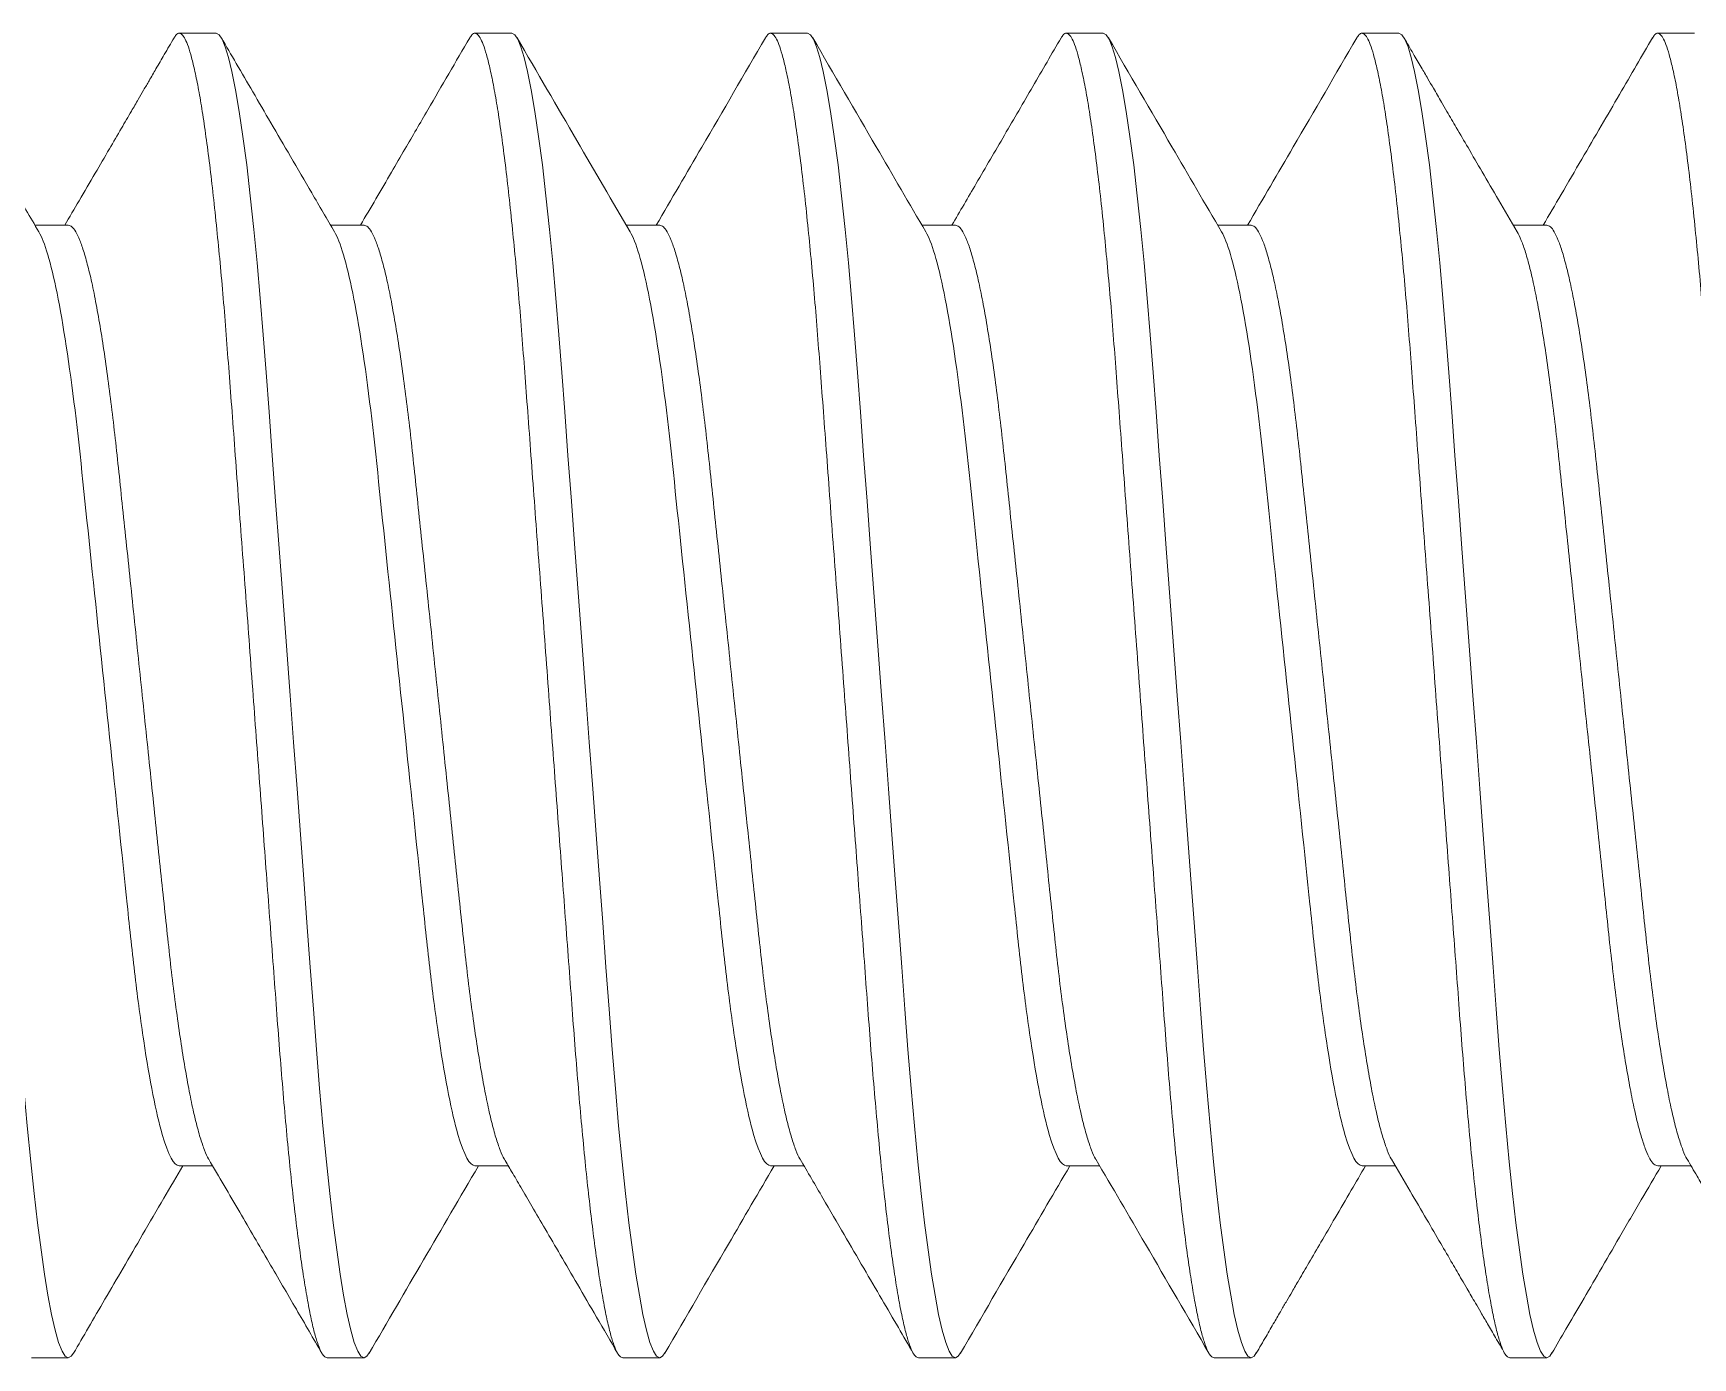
# Model space of a CAD drawing. Header units: inches. Extents: x -1 to 66.5, y -11.9 to 25.2.
# Drawn here: x 33.9032 to 34.0435, y -6.7883 to -6.6763 of the extents above; entities that cross this region are included whole.
import ezdxf

# ---------------------------------------------------------------- set-up
doc = ezdxf.new("R2010")
doc.units = ezdxf.units.IN
doc.header["$MEASUREMENT"] = 0
doc.linetypes.add('SLD-Solid', pattern=[0])
doc.layers.add('Fastener', color=134, linetype='Continuous')

msp = doc.modelspace()

# ---------------------------------------------------------------- linework, layer by layer
at = {"layer": 'Fastener', "linetype": 'SLD-Solid', "lineweight": 15}
for p, q in [((33.91869, -6.67627), (33.91557, -6.67627)), ((33.94369, -6.67627), (33.94057, -6.67627)), ((33.96869, -6.67627), (33.96557, -6.67627)), ((33.99369, -6.67627), (33.99057, -6.67627)), ((34.01869, -6.67627), (34.01557, -6.67627)), ((34.04369, -6.67627), (34.04057, -6.67627)), ((33.90619, -6.69251), (33.90337, -6.69251)), ((33.93119, -6.69251), (33.92837, -6.69251)), ((33.95619, -6.69251), (33.95337, -6.69251)), ((33.98119, -6.69251), (33.97837, -6.69251)), ((34.00619, -6.69251), (34.00337, -6.69251)), ((34.03119, -6.69251), (34.02837, -6.69251)), ((33.91557, -6.77204), (33.91839, -6.77204)), ((33.94057, -6.77204), (33.94339, -6.77204)), ((33.96557, -6.77204), (33.96839, -6.77204)), ((33.99057, -6.77204), (33.99339, -6.77204)), ((34.01557, -6.77204), (34.01839, -6.77204)), ((34.04057, -6.77204), (34.04339, -6.77204)), ((33.90307, -6.78827), (33.90619, -6.78827)), ((33.92807, -6.78827), (33.93119, -6.78827)), ((33.95307, -6.78827), (33.95619, -6.78827)), ((33.97807, -6.78827), (33.98119, -6.78827)), ((34.00307, -6.78827), (34.00619, -6.78827)), ((34.02807, -6.78827), (34.03119, -6.78827))]:
    msp.add_line(p, q, dxfattribs=at)
at = {"layer": 'Fastener', "linetype": 'SLD-Solid', "lineweight": 15, "flags": 128}
for points in [[(33.90663, -6.78787), (33.90644, -6.78815), (33.90619, -6.78827), (33.90593, -6.78814), (33.90566, -6.78771), (33.90537, -6.78698), (33.90508, -6.78595), (33.90477, -6.78462), (33.90447, -6.78299), (33.90417, -6.78119), (33.90388, -6.77914), (33.90358, -6.77686), (33.9033, -6.77437), (33.90301, -6.77169), (33.90272, -6.76867), (33.90244, -6.7655), (33.90217, -6.7622), (33.90192, -6.7588), (33.90165, -6.75523), (33.90137, -6.75148), (33.9011, -6.74781), (33.90082, -6.74403), (33.90053, -6.74016), (33.90024, -6.73623), (33.89994, -6.73227), (33.89963, -6.72808), (33.89932, -6.72392), (33.89902, -6.71983), (33.89872, -6.71584), (33.89843, -6.71198), (33.89816, -6.70828), (33.89791, -6.70496), (33.89767, -6.70178), (33.89741, -6.69868), (33.89715, -6.6957), (33.89687, -6.69286), (33.89657, -6.69002), (33.89627, -6.6874), (33.89595, -6.68502), (33.89564, -6.6829), (33.89533, -6.68106), (33.89502, -6.67952), (33.89474, -6.67833), (33.89446, -6.67742), (33.89419, -6.67678), (33.89394, -6.6764), (33.89369, -6.67627), (33.89369, -6.67627)], [(33.93163, -6.78786), (33.93144, -6.78815), (33.93119, -6.78827), (33.93093, -6.78814), (33.93066, -6.78771), (33.93037, -6.78698), (33.93008, -6.78595), (33.92977, -6.78462), (33.92947, -6.78299), (33.92917, -6.78119), (33.92888, -6.77914), (33.92858, -6.77686), (33.9283, -6.77437), (33.92801, -6.77169), (33.92772, -6.76867), (33.92744, -6.7655), (33.92717, -6.7622), (33.92692, -6.7588), (33.92665, -6.75523), (33.92637, -6.75148), (33.9261, -6.74781), (33.92582, -6.74403), (33.92553, -6.74016), (33.92524, -6.73623), (33.92494, -6.73227), (33.92463, -6.72808), (33.92432, -6.72392), (33.92402, -6.71983), (33.92372, -6.71584), (33.92343, -6.71198), (33.92316, -6.70828), (33.92291, -6.70496), (33.92267, -6.70178), (33.92241, -6.69868), (33.92215, -6.6957), (33.92187, -6.69286), (33.92157, -6.69002), (33.92127, -6.6874), (33.92095, -6.68502), (33.92064, -6.6829), (33.92033, -6.68106), (33.92002, -6.67952), (33.91974, -6.67833), (33.91946, -6.67742), (33.91919, -6.67678), (33.91894, -6.6764), (33.91869, -6.67627), (33.91869, -6.67627)], [(33.95663, -6.78786), (33.95644, -6.78815), (33.95619, -6.78827), (33.95593, -6.78814), (33.95566, -6.78771), (33.95537, -6.78698), (33.95508, -6.78595), (33.95477, -6.78462), (33.95447, -6.78299), (33.95417, -6.78119), (33.95388, -6.77914), (33.95358, -6.77686), (33.9533, -6.77437), (33.95301, -6.77169), (33.95272, -6.76867), (33.95244, -6.7655), (33.95217, -6.7622), (33.95192, -6.7588), (33.95165, -6.75523), (33.95137, -6.75148), (33.9511, -6.74781), (33.95082, -6.74403), (33.95053, -6.74016), (33.95024, -6.73623), (33.94994, -6.73227), (33.94963, -6.72808), (33.94932, -6.72392), (33.94902, -6.71983), (33.94872, -6.71584), (33.94843, -6.71198), (33.94816, -6.70828), (33.94791, -6.70496), (33.94767, -6.70178), (33.94741, -6.69868), (33.94715, -6.6957), (33.94687, -6.69286), (33.94657, -6.69002), (33.94627, -6.6874), (33.94595, -6.68502), (33.94564, -6.6829), (33.94533, -6.68106), (33.94502, -6.67952), (33.94474, -6.67833), (33.94446, -6.67742), (33.94419, -6.67678), (33.94394, -6.6764), (33.94369, -6.67627), (33.94369, -6.67627)], [(33.98163, -6.78786), (33.98144, -6.78815), (33.98119, -6.78827), (33.98093, -6.78814), (33.98066, -6.78771), (33.98037, -6.78698), (33.98008, -6.78595), (33.97977, -6.78462), (33.97947, -6.78299), (33.97917, -6.78119), (33.97888, -6.77914), (33.97858, -6.77686), (33.9783, -6.77437), (33.97801, -6.77169), (33.97772, -6.76867), (33.97744, -6.7655), (33.97717, -6.7622), (33.97692, -6.7588), (33.97665, -6.75523), (33.97637, -6.75148), (33.9761, -6.74781), (33.97582, -6.74403), (33.97553, -6.74016), (33.97524, -6.73623), (33.97494, -6.73227), (33.97463, -6.72808), (33.97432, -6.72392), (33.97402, -6.71983), (33.97372, -6.71584), (33.97343, -6.71198), (33.97316, -6.70828), (33.97291, -6.70496), (33.97267, -6.70178), (33.97241, -6.69868), (33.97215, -6.6957), (33.97187, -6.69286), (33.97157, -6.69002), (33.97127, -6.6874), (33.97095, -6.68502), (33.97064, -6.6829), (33.97033, -6.68106), (33.97002, -6.67952), (33.96974, -6.67833), (33.96946, -6.67742), (33.96919, -6.67678), (33.96894, -6.6764), (33.96869, -6.67627), (33.96869, -6.67627)], [(34.00663, -6.78786), (34.00644, -6.78815), (34.00619, -6.78827), (34.00593, -6.78814), (34.00566, -6.78771), (34.00537, -6.78698), (34.00508, -6.78595), (34.00477, -6.78462), (34.00447, -6.78299), (34.00417, -6.78119), (34.00388, -6.77914), (34.00358, -6.77686), (34.0033, -6.77437), (34.00301, -6.77169), (34.00272, -6.76867), (34.00244, -6.7655), (34.00217, -6.7622), (34.00192, -6.7588), (34.00165, -6.75523), (34.00137, -6.75148), (34.0011, -6.74781), (34.00082, -6.74403), (34.00053, -6.74016), (34.00024, -6.73623), (33.99994, -6.73227), (33.99963, -6.72808), (33.99932, -6.72392), (33.99902, -6.71983), (33.99872, -6.71584), (33.99843, -6.71198), (33.99816, -6.70828), (33.99791, -6.70496), (33.99767, -6.70178), (33.99741, -6.69868), (33.99715, -6.6957), (33.99687, -6.69286), (33.99657, -6.69002), (33.99627, -6.6874), (33.99595, -6.68502), (33.99564, -6.6829), (33.99533, -6.68106), (33.99502, -6.67952), (33.99474, -6.67833), (33.99446, -6.67742), (33.99419, -6.67678), (33.99394, -6.6764), (33.99369, -6.67627), (33.99369, -6.67627)], [(34.03163, -6.78786), (34.03144, -6.78815), (34.03119, -6.78827), (34.03093, -6.78814), (34.03066, -6.78771), (34.03037, -6.78698), (34.03008, -6.78595), (34.02977, -6.78462), (34.02947, -6.78299), (34.02917, -6.78119), (34.02888, -6.77914), (34.02858, -6.77686), (34.0283, -6.77437), (34.02801, -6.77169), (34.02772, -6.76867), (34.02744, -6.7655), (34.02717, -6.7622), (34.02692, -6.7588), (34.02665, -6.75523), (34.02637, -6.75148), (34.0261, -6.74781), (34.02582, -6.74403), (34.02553, -6.74016), (34.02524, -6.73623), (34.02494, -6.73227), (34.02463, -6.72808), (34.02432, -6.72392), (34.02402, -6.71983), (34.02372, -6.71584), (34.02343, -6.71198), (34.02316, -6.70828), (34.02291, -6.70496), (34.02267, -6.70178), (34.02241, -6.69868), (34.02215, -6.6957), (34.02187, -6.69286), (34.02157, -6.69002), (34.02127, -6.6874), (34.02095, -6.68502), (34.02064, -6.6829), (34.02033, -6.68106), (34.02002, -6.67952), (34.01974, -6.67833), (34.01946, -6.67742), (34.01919, -6.67678), (34.01894, -6.6764), (34.01869, -6.67627), (34.01869, -6.67627)]]:
    msp.add_lwpolyline(points, dxfattribs=at)
at = {"layer": 'Fastener', "linetype": 'SLD-Solid', "lineweight": 15}
for points, knots in [([(33.92807, -6.78827), (33.92798, -6.78825), (33.92781, -6.78819), (33.92753, -6.78775), (33.92725, -6.78703), (33.92695, -6.786), (33.92665, -6.78467), (33.92635, -6.78307), (33.92605, -6.78123), (33.92575, -6.77918), (33.92546, -6.7769), (33.92517, -6.77441), (33.92488, -6.77168), (33.9246, -6.76872), (33.92432, -6.76554), (33.92405, -6.76224), (33.92379, -6.75881), (33.92353, -6.75523), (33.92325, -6.75155), (33.92297, -6.74781), (33.92269, -6.74403), (33.9224, -6.74016), (33.92211, -6.73623), (33.92181, -6.7322), (33.92151, -6.72808), (33.9212, -6.72392), (33.92089, -6.71983), (33.92059, -6.71584), (33.92031, -6.71198), (33.92004, -6.70835), (33.91978, -6.70494), (33.91954, -6.70174), (33.91929, -6.69864), (33.91902, -6.69566), (33.91874, -6.69276), (33.91845, -6.68998), (33.91814, -6.68736), (33.91783, -6.68498), (33.91752, -6.68286), (33.91721, -6.68102), (33.9169, -6.6795), (33.91661, -6.67829), (33.91634, -6.67738), (33.91607, -6.67674), (33.91581, -6.67636), (33.91556, -6.67624), (33.91534, -6.67633), (33.91519, -6.67659), (33.91513, -6.6767)], [0, 0, 0, 0, 0.021662, 0.043685, 0.066021, 0.088614, 0.111408, 0.134339, 0.15603, 0.177733, 0.199393, 0.220955, 0.242368, 0.264858, 0.287066, 0.30894, 0.330508, 0.35233, 0.374494, 0.395657, 0.417032, 0.438566, 0.46021, 0.481908, 0.50492, 0.527866, 0.550683, 0.573308, 0.595684, 0.617755, 0.638242, 0.658599, 0.679271, 0.700236, 0.721448, 0.744163, 0.767043, 0.790025, 0.813045, 0.836036, 0.858935, 0.880383, 0.901642, 0.922663, 0.943401, 0.963816, 0.985478, 1, 1, 1, 1]), ([(33.95307, -6.78827), (33.95298, -6.78825), (33.95281, -6.78819), (33.95253, -6.78775), (33.95225, -6.78703), (33.95195, -6.786), (33.95165, -6.78467), (33.95135, -6.78307), (33.95105, -6.78123), (33.95075, -6.77918), (33.95046, -6.7769), (33.95017, -6.77441), (33.94988, -6.77168), (33.9496, -6.76872), (33.94932, -6.76554), (33.94905, -6.76224), (33.94879, -6.75881), (33.94853, -6.75523), (33.94825, -6.75155), (33.94797, -6.74781), (33.94769, -6.74403), (33.9474, -6.74016), (33.94711, -6.73623), (33.94681, -6.7322), (33.94651, -6.72808), (33.9462, -6.72392), (33.94589, -6.71983), (33.94559, -6.71584), (33.94531, -6.71198), (33.94504, -6.70835), (33.94478, -6.70494), (33.94454, -6.70174), (33.94429, -6.69864), (33.94402, -6.69566), (33.94374, -6.69276), (33.94345, -6.68998), (33.94314, -6.68736), (33.94283, -6.68498), (33.94252, -6.68286), (33.94221, -6.68102), (33.9419, -6.6795), (33.94161, -6.67829), (33.94134, -6.67738), (33.94107, -6.67674), (33.94081, -6.67636), (33.94056, -6.67624), (33.94034, -6.67633), (33.94019, -6.67659), (33.94013, -6.6767)], [0, 0, 0, 0, 0.0216608, 0.0436831, 0.0660175, 0.0886099, 0.1114021, 0.1343326, 0.1560227, 0.1777244, 0.199383, 0.2209443, 0.2423559, 0.2648446, 0.2870516, 0.3089247, 0.3304913, 0.3523128, 0.3744752, 0.3956377, 0.4170109, 0.4385448, 0.4601873, 0.4818844, 0.5048946, 0.5278397, 0.5506555, 0.5732801, 0.5956548, 0.6177248, 0.6382101, 0.6585661, 0.6792378, 0.7002013, 0.7214126, 0.7441266, 0.7670055, 0.7899865, 0.8130048, 0.835995, 0.8588924, 0.8803401, 0.9015979, 0.9226178, 0.9433549, 0.9637682, 0.985429, 1, 1, 1, 1]), ([(33.97807, -6.78827), (33.97798, -6.78825), (33.97781, -6.78819), (33.97753, -6.78775), (33.97725, -6.78703), (33.97695, -6.786), (33.97665, -6.78467), (33.97635, -6.78307), (33.97605, -6.78123), (33.97575, -6.77918), (33.97546, -6.7769), (33.97517, -6.77441), (33.97488, -6.77168), (33.9746, -6.76872), (33.97432, -6.76554), (33.97405, -6.76224), (33.97379, -6.75881), (33.97353, -6.75523), (33.97325, -6.75155), (33.97297, -6.74781), (33.97269, -6.74403), (33.9724, -6.74016), (33.97211, -6.73623), (33.97181, -6.7322), (33.97151, -6.72808), (33.9712, -6.72392), (33.97089, -6.71983), (33.97059, -6.71584), (33.97031, -6.71198), (33.97004, -6.70835), (33.96978, -6.70494), (33.96954, -6.70174), (33.96929, -6.69864), (33.96902, -6.69566), (33.96874, -6.69276), (33.96845, -6.68998), (33.96814, -6.68736), (33.96783, -6.68498), (33.96752, -6.68286), (33.96721, -6.68102), (33.9669, -6.6795), (33.96661, -6.67829), (33.96634, -6.67738), (33.96607, -6.67674), (33.96581, -6.67636), (33.96556, -6.67624), (33.96534, -6.67633), (33.96519, -6.67659), (33.96513, -6.6767)], [0, 0, 0, 0, 0.021663, 0.043687, 0.066023, 0.088617, 0.111412, 0.134344, 0.156036, 0.177739, 0.1994, 0.220963, 0.242376, 0.264867, 0.287076, 0.308951, 0.330519, 0.352343, 0.374507, 0.395671, 0.417046, 0.438582, 0.460226, 0.481925, 0.504937, 0.527884, 0.550702, 0.573329, 0.595705, 0.617777, 0.638264, 0.658622, 0.679295, 0.700261, 0.721474, 0.74419, 0.76707, 0.790053, 0.813074, 0.836066, 0.858965, 0.880415, 0.901674, 0.922696, 0.943435, 0.96385, 0.985513, 1, 1, 1, 1]), ([(34.00307, -6.78827), (34.00298, -6.78825), (34.00281, -6.78819), (34.00253, -6.78775), (34.00225, -6.78703), (34.00195, -6.786), (34.00165, -6.78467), (34.00135, -6.78307), (34.00105, -6.78123), (34.00075, -6.77918), (34.00046, -6.7769), (34.00017, -6.77441), (33.99988, -6.77168), (33.9996, -6.76872), (33.99932, -6.76554), (33.99905, -6.76224), (33.99879, -6.75881), (33.99853, -6.75523), (33.99825, -6.75155), (33.99797, -6.74781), (33.99769, -6.74403), (33.9974, -6.74016), (33.99711, -6.73623), (33.99681, -6.7322), (33.99651, -6.72808), (33.9962, -6.72392), (33.99589, -6.71983), (33.99559, -6.71584), (33.99531, -6.71198), (33.99504, -6.70835), (33.99478, -6.70494), (33.99454, -6.70174), (33.99429, -6.69864), (33.99402, -6.69566), (33.99374, -6.69276), (33.99345, -6.68998), (33.99314, -6.68736), (33.99283, -6.68498), (33.99252, -6.68286), (33.99221, -6.68102), (33.9919, -6.6795), (33.99161, -6.67829), (33.99134, -6.67738), (33.99107, -6.67674), (33.99081, -6.67636), (33.99056, -6.67624), (33.99034, -6.67633), (33.99019, -6.67659), (33.99013, -6.67669)], [0, 0, 0, 0, 0.021672, 0.043705, 0.066051, 0.088655, 0.111459, 0.134401, 0.156102, 0.177815, 0.199485, 0.221057, 0.24248, 0.26498, 0.287198, 0.309083, 0.33066, 0.352493, 0.374667, 0.39584, 0.417224, 0.438769, 0.460423, 0.482131, 0.505153, 0.52811, 0.550937, 0.573573, 0.595959, 0.618041, 0.638536, 0.658903, 0.679585, 0.700559, 0.721781, 0.744507, 0.767398, 0.79039, 0.81342, 0.836422, 0.859332, 0.88079, 0.902059, 0.923089, 0.943837, 0.964261, 0.985933, 1, 1, 1, 1]), ([(34.02807, -6.78827), (34.02798, -6.78825), (34.02781, -6.78819), (34.02753, -6.78775), (34.02725, -6.78703), (34.02695, -6.786), (34.02665, -6.78467), (34.02635, -6.78307), (34.02605, -6.78123), (34.02575, -6.77918), (34.02546, -6.7769), (34.02517, -6.77441), (34.02488, -6.77168), (34.0246, -6.76872), (34.02432, -6.76554), (34.02405, -6.76224), (34.02379, -6.75881), (34.02353, -6.75523), (34.02325, -6.75155), (34.02297, -6.74781), (34.02269, -6.74403), (34.0224, -6.74016), (34.02211, -6.73623), (34.02181, -6.7322), (34.02151, -6.72808), (34.0212, -6.72392), (34.02089, -6.71983), (34.02059, -6.71584), (34.02031, -6.71198), (34.02004, -6.70835), (34.01978, -6.70494), (34.01954, -6.70174), (34.01929, -6.69864), (34.01902, -6.69566), (34.01874, -6.69276), (34.01845, -6.68998), (34.01814, -6.68736), (34.01783, -6.68498), (34.01752, -6.68286), (34.01721, -6.68102), (34.0169, -6.6795), (34.01661, -6.67829), (34.01634, -6.67738), (34.01607, -6.67674), (34.01581, -6.67636), (34.01556, -6.67624), (34.01534, -6.67633), (34.01519, -6.67659), (34.01513, -6.6767)], [0, 0, 0, 0, 0.0216622, 0.0436858, 0.0660217, 0.0886155, 0.1114092, 0.1343411, 0.1560326, 0.1777356, 0.1993956, 0.2209583, 0.2423712, 0.2648613, 0.2870698, 0.3089442, 0.3305122, 0.3523351, 0.3744988, 0.3956628, 0.4170373, 0.4385726, 0.4602164, 0.4819148, 0.5049266, 0.5278731, 0.5506904, 0.5733164, 0.5956925, 0.6177639, 0.6382504, 0.6586077, 0.6792808, 0.7002456, 0.7214582, 0.7441736, 0.767054, 0.7900364, 0.8130562, 0.8360479, 0.8589468, 0.8803957, 0.9016549, 0.9226761, 0.9434146, 0.9638292, 0.9854913, 1, 1, 1, 1]), ([(34.05307, -6.78827), (34.05298, -6.78825), (34.05281, -6.78819), (34.05253, -6.78775), (34.05225, -6.78703), (34.05195, -6.786), (34.05165, -6.78467), (34.05135, -6.78307), (34.05105, -6.78123), (34.05075, -6.77918), (34.05046, -6.7769), (34.05017, -6.77441), (34.04988, -6.77168), (34.0496, -6.76872), (34.04932, -6.76554), (34.04905, -6.76224), (34.04879, -6.75881), (34.04853, -6.75523), (34.04825, -6.75155), (34.04797, -6.74781), (34.04769, -6.74403), (34.0474, -6.74016), (34.04711, -6.73623), (34.04681, -6.7322), (34.04651, -6.72808), (34.0462, -6.72392), (34.04589, -6.71983), (34.04559, -6.71584), (34.04531, -6.71198), (34.04504, -6.70835), (34.04478, -6.70494), (34.04454, -6.70174), (34.04429, -6.69864), (34.04402, -6.69566), (34.04374, -6.69276), (34.04345, -6.68998), (34.04314, -6.68736), (34.04283, -6.68498), (34.04252, -6.68286), (34.04221, -6.68102), (34.0419, -6.6795), (34.04161, -6.67829), (34.04134, -6.67738), (34.04107, -6.67674), (34.04081, -6.67636), (34.04056, -6.67624), (34.04034, -6.67633), (34.04019, -6.67659), (34.04013, -6.6767)], [0, 0, 0, 0, 0.021663, 0.043687, 0.066023, 0.088618, 0.111412, 0.134344, 0.156036, 0.17774, 0.1994, 0.220963, 0.242377, 0.264867, 0.287076, 0.308951, 0.33052, 0.352343, 0.374507, 0.395672, 0.417047, 0.438583, 0.460227, 0.481926, 0.504938, 0.527885, 0.550703, 0.57333, 0.595706, 0.617778, 0.638265, 0.658623, 0.679296, 0.700262, 0.721475, 0.744191, 0.767072, 0.790055, 0.813075, 0.836067, 0.858967, 0.880416, 0.901676, 0.922697, 0.943436, 0.963851, 0.985514, 1, 1, 1, 1]), ([(33.9037, -6.69308), (33.90334, -6.69245), (33.90261, -6.69122), (33.90154, -6.68938), (33.90047, -6.68754), (33.89923, -6.68542), (33.89776, -6.6829), (33.896, -6.67988), (33.89477, -6.67777), (33.89413, -6.67666)], [0, 0, 0, 0, 0.113896, 0.226128, 0.336684, 0.448715, 0.613776, 0.797523, 1, 1, 1, 1]), ([(33.91513, -6.67666), (33.91485, -6.67714), (33.91434, -6.67801), (33.91364, -6.67922), (33.91306, -6.68022), (33.91256, -6.68108), (33.91206, -6.68194), (33.91144, -6.68301), (33.91062, -6.68441), (33.9096, -6.68616), (33.90841, -6.6882), (33.90715, -6.69035), (33.90629, -6.69182), (33.90589, -6.69251)], [0, 0, 0, 0, 0.089385, 0.165669, 0.228862, 0.278973, 0.328163, 0.390338, 0.482091, 0.592515, 0.721573, 0.869223, 1, 1, 1, 1]), ([(33.9287, -6.69308), (33.92806, -6.69198), (33.92681, -6.68985), (33.92502, -6.68677), (33.92335, -6.68392), (33.92183, -6.6813), (33.92043, -6.6789), (33.91955, -6.67738), (33.91913, -6.67666)], [0, 0, 0, 0, 0.2013768, 0.3889398, 0.5626344, 0.7224076, 0.8682099, 1, 1, 1, 1]), ([(33.94013, -6.67666), (33.93895, -6.67869), (33.93712, -6.68183), (33.93492, -6.68561), (33.93302, -6.68887), (33.93176, -6.69102), (33.93089, -6.69251)], [0, 0, 0, 0, 0.3837041, 0.5932796, 0.7162439, 1, 1, 1, 1]), ([(33.9537, -6.69308), (33.9522, -6.6905), (33.949, -6.68503), (33.94582, -6.67956), (33.94413, -6.67666)], [0, 0, 0, 0, 0.470522, 1, 1, 1, 1]), ([(33.96513, -6.67666), (33.96334, -6.67974), (33.96026, -6.68503), (33.95718, -6.69031), (33.95589, -6.69251)], [0, 0, 0, 0, 0.5822999, 1, 1, 1, 1]), ([(33.9787, -6.69308), (33.9773, -6.69068), (33.9741, -6.68521), (33.97092, -6.67974), (33.96913, -6.67666)], [0, 0, 0, 0, 0.437735, 1, 1, 1, 1]), ([(33.99013, -6.67665), (33.98934, -6.67802), (33.98774, -6.68077), (33.98535, -6.68488), (33.98306, -6.68879), (33.98158, -6.69134), (33.98089, -6.69251)], [0, 0, 0, 0, 0.25937, 0.518365, 0.777009, 1, 1, 1, 1]), ([(34.0037, -6.69307), (34.0023, -6.69068), (33.9991, -6.68521), (33.99592, -6.67974), (33.99413, -6.67666)], [0, 0, 0, 0, 0.437786, 1, 1, 1, 1]), ([(34.01513, -6.67666), (34.01334, -6.67974), (34.01027, -6.68503), (34.00718, -6.6903), (34.00589, -6.69251)], [0, 0, 0, 0, 0.581692, 1, 1, 1, 1]), ([(34.0287, -6.69307), (34.02817, -6.69217), (34.02718, -6.69048), (34.02579, -6.6881), (34.0246, -6.68606), (34.02361, -6.68436), (34.02286, -6.68308), (34.02234, -6.68217), (34.02195, -6.68151), (34.02157, -6.68085), (34.02111, -6.68006), (34.02054, -6.67909), (34.01987, -6.67794), (34.01939, -6.67711), (34.01913, -6.67666)], [0, 0, 0, 0, 0.16532, 0.310169, 0.434496, 0.538252, 0.621396, 0.668147, 0.704366, 0.741381, 0.789447, 0.848567, 0.918749, 1, 1, 1, 1]), ([(34.04013, -6.67666), (34.03968, -6.67743), (34.03875, -6.67903), (34.03731, -6.68151), (34.03577, -6.68416), (34.03412, -6.68698), (34.03248, -6.68978), (34.03139, -6.69165), (34.03089, -6.69251)], [0, 0, 0, 0, 0.145435, 0.301784, 0.469011, 0.647072, 0.835922, 1, 1, 1, 1]), ([(33.91557, -6.77204), (33.91514, -6.77204), (33.91465, -6.77118), (33.91361, -6.76758), (33.91307, -6.76484), (33.91231, -6.75978), (33.91206, -6.75794), (33.9116, -6.75406), (33.91139, -6.75207), (33.91072, -6.74565), (33.91021, -6.74079), (33.90916, -6.73078), (33.90862, -6.72566), (33.90763, -6.71621), (33.90722, -6.712), (33.90629, -6.70431), (33.90576, -6.70087), (33.90471, -6.69566), (33.90418, -6.69389), (33.9037, -6.69308)], [0, 0, 0, 0, 0.125, 0.125, 0.25, 0.25, 0.3125, 0.3125, 0.375, 0.375, 0.5, 0.5, 0.625, 0.625, 0.75, 0.75, 0.875, 0.875, 1, 1, 1, 1]), ([(33.91806, -6.77147), (33.91805, -6.77147), (33.91794, -6.77131), (33.9177, -6.77073), (33.91734, -6.7697), (33.91697, -6.76834), (33.9166, -6.7667), (33.91623, -6.7648), (33.91587, -6.76266), (33.91551, -6.76029), (33.91516, -6.75772), (33.91483, -6.75498), (33.91452, -6.75211), (33.9142, -6.74909), (33.91387, -6.74593), (33.91353, -6.74264), (33.91317, -6.73925), (33.91281, -6.73578), (33.91244, -6.73225), (33.91207, -6.7287), (33.9117, -6.72517), (33.91134, -6.72173), (33.91099, -6.71841), (33.91066, -6.71526), (33.91035, -6.71228), (33.91004, -6.70947), (33.90971, -6.70678), (33.90937, -6.70423), (33.90901, -6.70184), (33.90864, -6.69967), (33.90827, -6.69775), (33.90789, -6.69611), (33.90752, -6.69478), (33.90717, -6.69375), (33.90683, -6.69303), (33.9065, -6.69259), (33.90629, -6.69254), (33.90619, -6.69251)], [0, 0, 0, 0, 0.001101, 0.030659, 0.060573, 0.090728, 0.120461, 0.15019, 0.179798, 0.209169, 0.238717, 0.267799, 0.29632, 0.324869, 0.353975, 0.383012, 0.412392, 0.442005, 0.471736, 0.502007, 0.532152, 0.562052, 0.591591, 0.620661, 0.648664, 0.676701, 0.705279, 0.734303, 0.764211, 0.794361, 0.824633, 0.854902, 0.885043, 0.914405, 0.943418, 0.97198, 1, 1, 1, 1]), ([(33.94057, -6.77204), (33.94014, -6.77204), (33.93965, -6.77118), (33.93861, -6.76758), (33.93807, -6.76484), (33.93731, -6.75978), (33.93706, -6.75794), (33.9366, -6.75406), (33.93639, -6.75207), (33.93572, -6.74565), (33.93521, -6.74079), (33.93416, -6.73078), (33.93362, -6.72566), (33.93263, -6.71621), (33.93222, -6.712), (33.93129, -6.70431), (33.93076, -6.70087), (33.92971, -6.69566), (33.92918, -6.69389), (33.9287, -6.69308)], [0, 0, 0, 0, 0.125, 0.125, 0.25, 0.25, 0.3125, 0.3125, 0.375, 0.375, 0.5, 0.5, 0.625, 0.625, 0.75, 0.75, 0.875, 0.875, 1, 1, 1, 1]), ([(33.94306, -6.77147), (33.94305, -6.77146), (33.94294, -6.77131), (33.9427, -6.77073), (33.94234, -6.7697), (33.94197, -6.76834), (33.9416, -6.7667), (33.94123, -6.7648), (33.94087, -6.76266), (33.94051, -6.76029), (33.94016, -6.75772), (33.93983, -6.75498), (33.93952, -6.75211), (33.9392, -6.74909), (33.93887, -6.74593), (33.93853, -6.74264), (33.93817, -6.73925), (33.93781, -6.73578), (33.93744, -6.73225), (33.93707, -6.7287), (33.9367, -6.72517), (33.93634, -6.72173), (33.93599, -6.71841), (33.93566, -6.71526), (33.93535, -6.71228), (33.93504, -6.70947), (33.93471, -6.70678), (33.93437, -6.70423), (33.93401, -6.70184), (33.93364, -6.69967), (33.93327, -6.69775), (33.93289, -6.69611), (33.93252, -6.69478), (33.93217, -6.69375), (33.93183, -6.69303), (33.9315, -6.69259), (33.93129, -6.69254), (33.93119, -6.69251)], [0, 0, 0, 0, 0.001034, 0.030594, 0.06051, 0.090667, 0.120402, 0.150133, 0.179742, 0.209115, 0.238666, 0.26775, 0.296272, 0.324823, 0.353932, 0.382971, 0.412352, 0.441967, 0.4717, 0.501973, 0.532121, 0.562023, 0.591563, 0.620635, 0.64864, 0.67668, 0.705259, 0.734285, 0.764195, 0.794347, 0.824621, 0.854892, 0.885035, 0.914399, 0.943414, 0.971978, 1, 1, 1, 1]), ([(33.96557, -6.77204), (33.96514, -6.77204), (33.96465, -6.77118), (33.96361, -6.76758), (33.96307, -6.76484), (33.96231, -6.75978), (33.96206, -6.75794), (33.9616, -6.75406), (33.96139, -6.75206), (33.96072, -6.74565), (33.96021, -6.74079), (33.95916, -6.73078), (33.95862, -6.72566), (33.95763, -6.71621), (33.95722, -6.712), (33.95629, -6.70431), (33.95576, -6.70087), (33.95471, -6.69565), (33.95418, -6.69389), (33.9537, -6.69308)], [0, 0, 0, 0, 0.125, 0.125, 0.25, 0.25, 0.3125, 0.3125, 0.375, 0.375, 0.5, 0.5, 0.625, 0.625, 0.75, 0.75, 0.875, 0.875, 1, 1, 1, 1]), ([(33.96806, -6.77147), (33.96805, -6.77146), (33.96794, -6.77131), (33.9677, -6.77073), (33.96734, -6.7697), (33.96697, -6.76834), (33.9666, -6.7667), (33.96623, -6.7648), (33.96587, -6.76266), (33.96551, -6.76029), (33.96516, -6.75772), (33.96483, -6.75498), (33.96452, -6.75211), (33.9642, -6.74909), (33.96387, -6.74593), (33.96353, -6.74264), (33.96317, -6.73925), (33.96281, -6.73578), (33.96244, -6.73225), (33.96207, -6.7287), (33.9617, -6.72517), (33.96134, -6.72173), (33.96099, -6.71841), (33.96066, -6.71526), (33.96035, -6.71228), (33.96004, -6.70947), (33.95971, -6.70678), (33.95937, -6.70423), (33.95901, -6.70184), (33.95864, -6.69967), (33.95827, -6.69775), (33.95789, -6.69611), (33.95752, -6.69478), (33.95717, -6.69375), (33.95683, -6.69303), (33.9565, -6.69259), (33.95629, -6.69254), (33.95619, -6.69251)], [0, 0, 0, 0, 0.00103, 0.03059, 0.060507, 0.090663, 0.120398, 0.15013, 0.179739, 0.209112, 0.238663, 0.267747, 0.29627, 0.32482, 0.353929, 0.382968, 0.41235, 0.441965, 0.471698, 0.501971, 0.532119, 0.562021, 0.591562, 0.620634, 0.648639, 0.676678, 0.705258, 0.734284, 0.764194, 0.794346, 0.82462, 0.854891, 0.885035, 0.914399, 0.943414, 0.971978, 1, 1, 1, 1]), ([(33.99057, -6.77204), (33.99014, -6.77204), (33.98965, -6.77118), (33.98861, -6.76758), (33.98807, -6.76484), (33.98731, -6.75978), (33.98706, -6.75794), (33.9866, -6.75406), (33.98639, -6.75206), (33.98572, -6.74565), (33.98521, -6.74079), (33.98416, -6.73078), (33.98362, -6.72565), (33.98263, -6.71621), (33.98222, -6.712), (33.98129, -6.70431), (33.98076, -6.70087), (33.97971, -6.69565), (33.97918, -6.69389), (33.9787, -6.69308)], [0, 0, 0, 0, 0.125, 0.125, 0.25, 0.25, 0.3125, 0.3125, 0.375, 0.375, 0.5, 0.5, 0.625, 0.625, 0.75, 0.75, 0.875, 0.875, 1, 1, 1, 1]), ([(33.99306, -6.77147), (33.99305, -6.77147), (33.99294, -6.77131), (33.9927, -6.77073), (33.99234, -6.7697), (33.99197, -6.76834), (33.9916, -6.7667), (33.99123, -6.7648), (33.99087, -6.76266), (33.99051, -6.76029), (33.99016, -6.75772), (33.98983, -6.75498), (33.98952, -6.75211), (33.9892, -6.74909), (33.98887, -6.74593), (33.98853, -6.74264), (33.98817, -6.73925), (33.98781, -6.73578), (33.98744, -6.73225), (33.98707, -6.7287), (33.9867, -6.72517), (33.98634, -6.72173), (33.98599, -6.71841), (33.98566, -6.71526), (33.98535, -6.71228), (33.98504, -6.70947), (33.98471, -6.70678), (33.98437, -6.70423), (33.98401, -6.70184), (33.98364, -6.69967), (33.98327, -6.69775), (33.98289, -6.69611), (33.98252, -6.69478), (33.98217, -6.69375), (33.98183, -6.69303), (33.9815, -6.69259), (33.98129, -6.69254), (33.98119, -6.69251)], [0, 0, 0, 0, 0.0010897, 0.0306482, 0.0605629, 0.0907179, 0.120451, 0.1501805, 0.1797884, 0.2091597, 0.2387083, 0.2677911, 0.2963118, 0.3248609, 0.3539682, 0.3830053, 0.4123854, 0.4419987, 0.4717301, 0.5020009, 0.5321472, 0.5620474, 0.5915862, 0.6206567, 0.6486598, 0.6766978, 0.7052753, 0.7343004, 0.7642079, 0.7943585, 0.8246308, 0.8549001, 0.8850419, 0.9144043, 0.9434173, 0.9719797, 1, 1, 1, 1]), ([(34.01557, -6.77204), (34.01514, -6.77204), (34.01465, -6.77118), (34.01361, -6.76758), (34.01307, -6.76484), (34.01231, -6.75978), (34.01206, -6.75794), (34.0116, -6.75406), (34.01139, -6.75206), (34.01072, -6.74565), (34.01021, -6.74079), (34.00916, -6.73078), (34.00862, -6.72565), (34.00763, -6.7162), (34.00722, -6.712), (34.00629, -6.70431), (34.00576, -6.70087), (34.00471, -6.69565), (34.00418, -6.69389), (34.0037, -6.69307)], [0, 0, 0, 0, 0.125, 0.125, 0.25, 0.25, 0.3125, 0.3125, 0.375, 0.375, 0.5, 0.5, 0.625, 0.625, 0.75, 0.75, 0.875, 0.875, 1, 1, 1, 1]), ([(34.01806, -6.77147), (34.01805, -6.77147), (34.01794, -6.77131), (34.0177, -6.77073), (34.01734, -6.7697), (34.01697, -6.76834), (34.0166, -6.7667), (34.01623, -6.7648), (34.01587, -6.76266), (34.01551, -6.76029), (34.01516, -6.75772), (34.01483, -6.75498), (34.01452, -6.75211), (34.0142, -6.74909), (34.01387, -6.74593), (34.01353, -6.74264), (34.01317, -6.73925), (34.01281, -6.73578), (34.01244, -6.73225), (34.01207, -6.7287), (34.0117, -6.72517), (34.01134, -6.72173), (34.01099, -6.71841), (34.01066, -6.71526), (34.01035, -6.71228), (34.01004, -6.70947), (34.00971, -6.70678), (34.00937, -6.70423), (34.00901, -6.70184), (34.00864, -6.69967), (34.00827, -6.69775), (34.00789, -6.69611), (34.00752, -6.69478), (34.00717, -6.69375), (34.00683, -6.69303), (34.0065, -6.69259), (34.00629, -6.69254), (34.00619, -6.69251)], [0, 0, 0, 0, 0.00117, 0.030726, 0.060638, 0.090791, 0.120522, 0.150249, 0.179854, 0.209223, 0.238769, 0.26785, 0.296368, 0.324915, 0.35402, 0.383055, 0.412433, 0.442044, 0.471773, 0.502041, 0.532185, 0.562083, 0.591619, 0.620687, 0.648688, 0.676724, 0.705299, 0.734322, 0.764227, 0.794375, 0.824645, 0.854912, 0.885051, 0.914411, 0.943422, 0.971982, 1, 1, 1, 1]), ([(34.04057, -6.77204), (34.04046, -6.77201), (34.04025, -6.77195), (34.03992, -6.7715), (34.03957, -6.77075), (34.03921, -6.7697), (34.03884, -6.76834), (34.03847, -6.7667), (34.03811, -6.7648), (34.03774, -6.76266), (34.03738, -6.76029), (34.03704, -6.75772), (34.03671, -6.75498), (34.03639, -6.75211), (34.03608, -6.74909), (34.03575, -6.74593), (34.0354, -6.74264), (34.03505, -6.73925), (34.03468, -6.73578), (34.03431, -6.73225), (34.03394, -6.7287), (34.03357, -6.72517), (34.03321, -6.72173), (34.03286, -6.71841), (34.03253, -6.71526), (34.03222, -6.71228), (34.03192, -6.70947), (34.03159, -6.70678), (34.03125, -6.70423), (34.03089, -6.70184), (34.03052, -6.69967), (34.03014, -6.69775), (34.02977, -6.69611), (34.0294, -6.69477), (34.02904, -6.69377), (34.02881, -6.69322), (34.0287, -6.69307), (34.0287, -6.69307)], [0, 0, 0, 0, 0.028534, 0.057627, 0.087185, 0.117098, 0.147252, 0.176984, 0.206712, 0.236319, 0.265689, 0.295236, 0.324318, 0.352837, 0.381385, 0.410491, 0.439527, 0.468906, 0.498518, 0.528248, 0.558518, 0.588663, 0.618562, 0.6481, 0.677169, 0.705171, 0.733208, 0.761784, 0.790808, 0.820714, 0.850864, 0.881135, 0.911403, 0.941543, 0.970905, 0.999916, 1, 1, 1, 1]), ([(34.04306, -6.77147), (34.04305, -6.77146), (34.04294, -6.77131), (34.0427, -6.77073), (34.04234, -6.7697), (34.04197, -6.76834), (34.0416, -6.7667), (34.04123, -6.7648), (34.04087, -6.76266), (34.04051, -6.76029), (34.04016, -6.75772), (34.03983, -6.75498), (34.03952, -6.75211), (34.0392, -6.74909), (34.03887, -6.74593), (34.03853, -6.74264), (34.03817, -6.73925), (34.03781, -6.73578), (34.03744, -6.73225), (34.03707, -6.7287), (34.0367, -6.72517), (34.03634, -6.72173), (34.03599, -6.71841), (34.03566, -6.71526), (34.03535, -6.71228), (34.03504, -6.70947), (34.03471, -6.70678), (34.03437, -6.70423), (34.03401, -6.70184), (34.03364, -6.69967), (34.03327, -6.69775), (34.03289, -6.69611), (34.03252, -6.69478), (34.03217, -6.69375), (34.03183, -6.69303), (34.0315, -6.69259), (34.03129, -6.69254), (34.03119, -6.69251)], [0, 0, 0, 0, 0.0010764, 0.0306353, 0.0605503, 0.0907057, 0.1204392, 0.1501691, 0.1797775, 0.2091491, 0.2386982, 0.2677813, 0.2963024, 0.3248519, 0.3539596, 0.3829971, 0.4123776, 0.4419913, 0.471723, 0.5019943, 0.532141, 0.5620416, 0.5915808, 0.6206516, 0.6486552, 0.6766935, 0.7052713, 0.7342969, 0.7642047, 0.7943558, 0.8246285, 0.8548982, 0.8850404, 0.9144031, 0.9434165, 0.9719793, 1, 1, 1, 1]), ([(33.91806, -6.77147), (33.91893, -6.77297), (33.92063, -6.77587), (33.9231, -6.78011), (33.92542, -6.78408), (33.92691, -6.78665), (33.92763, -6.78789)], [0, 0, 0, 0, 0.273535, 0.531456, 0.773647, 1, 1, 1, 1]), ([(33.94306, -6.77147), (33.94326, -6.77182), (33.94372, -6.77261), (33.9445, -6.77394), (33.94545, -6.77556), (33.94656, -6.77747), (33.94784, -6.77966), (33.94929, -6.78215), (33.9509, -6.78492), (33.95204, -6.78687), (33.95263, -6.78789)], [0, 0, 0, 0, 0.06359, 0.144676, 0.243279, 0.359422, 0.493133, 0.644441, 0.813382, 1, 1, 1, 1]), ([(33.96806, -6.77147), (33.9687, -6.77257), (33.96995, -6.7747), (33.97174, -6.77778), (33.9734, -6.78063), (33.97493, -6.78325), (33.97633, -6.78565), (33.97721, -6.78717), (33.97763, -6.78789)], [0, 0, 0, 0, 0.201311, 0.388831, 0.562507, 0.722292, 0.868137, 1, 1, 1, 1]), ([(33.99306, -6.77147), (33.99446, -6.77387), (33.99766, -6.77934), (34.00084, -6.78481), (34.00263, -6.78789)], [0, 0, 0, 0, 0.4378096, 1, 1, 1, 1]), ([(34.01806, -6.77148), (34.01859, -6.77238), (34.01958, -6.77407), (34.02097, -6.77645), (34.02216, -6.77849), (34.02315, -6.78019), (34.02389, -6.78147), (34.02442, -6.78238), (34.02481, -6.78304), (34.02519, -6.7837), (34.02565, -6.78449), (34.02622, -6.78546), (34.02689, -6.78661), (34.02737, -6.78744), (34.02763, -6.78789)], [0, 0, 0, 0, 0.165311, 0.310153, 0.434475, 0.53823, 0.621376, 0.66813, 0.704352, 0.741372, 0.789441, 0.848564, 0.918748, 1, 1, 1, 1]), ([(34.04306, -6.77147), (34.04334, -6.77195), (34.04386, -6.77284), (34.04457, -6.77407), (34.04518, -6.7751), (34.04566, -6.77593), (34.04603, -6.77656), (34.04631, -6.77704), (34.04658, -6.7775), (34.04695, -6.77813), (34.04748, -6.77904), (34.0482, -6.78028), (34.04908, -6.78179), (34.05012, -6.78358), (34.05132, -6.78564), (34.05217, -6.78711), (34.05263, -6.78788)], [0, 0, 0, 0, 0.0870931, 0.1620602, 0.2248811, 0.2755402, 0.314024, 0.3403221, 0.3640765, 0.3971712, 0.4558833, 0.5312761, 0.6233642, 0.7321653, 0.8577018, 1, 1, 1, 1]), ([(33.90663, -6.78789), (33.90705, -6.78717), (33.90793, -6.78565), (33.90933, -6.78325), (33.91086, -6.78063), (33.91252, -6.77778), (33.9142, -6.77489), (33.91534, -6.77295), (33.91587, -6.77204)], [0, 0, 0, 0, 0.136601, 0.287661, 0.453138, 0.632983, 0.827147, 1, 1, 1, 1]), ([(33.93163, -6.78789), (33.93316, -6.78526), (33.93623, -6.77997), (33.93932, -6.77469), (33.94087, -6.77204)], [0, 0, 0, 0, 0.497806, 1, 1, 1, 1]), ([(33.95663, -6.78789), (33.95842, -6.78481), (33.9615, -6.77952), (33.96458, -6.77424), (33.96587, -6.77204)], [0, 0, 0, 0, 0.582218, 1, 1, 1, 1]), ([(33.98163, -6.78789), (33.98342, -6.78481), (33.98649, -6.77952), (33.98958, -6.77424), (33.99087, -6.77204)], [0, 0, 0, 0, 0.582067, 1, 1, 1, 1]), ([(34.00663, -6.78789), (34.00691, -6.78741), (34.00741, -6.78654), (34.00812, -6.78533), (34.0087, -6.78433), (34.0092, -6.78347), (34.0097, -6.78262), (34.01032, -6.78154), (34.01114, -6.78015), (34.01216, -6.7784), (34.01335, -6.77635), (34.01461, -6.7742), (34.01547, -6.77273), (34.01587, -6.77204)], [0, 0, 0, 0, 0.089254, 0.16547, 0.228658, 0.278826, 0.327947, 0.390075, 0.481807, 0.592248, 0.721364, 0.86911, 1, 1, 1, 1]), ([(34.03163, -6.78789), (34.03202, -6.78721), (34.03286, -6.78577), (34.03421, -6.78346), (34.03572, -6.78087), (34.03739, -6.77799), (34.03913, -6.77501), (34.04031, -6.773), (34.04087, -6.77204)], [0, 0, 0, 0, 0.127438, 0.273001, 0.436645, 0.618309, 0.817931, 1, 1, 1, 1])]:
    msp.add_open_spline(points, degree=3, knots=knots, dxfattribs=at)

doc.saveas('drawing.dxf')
